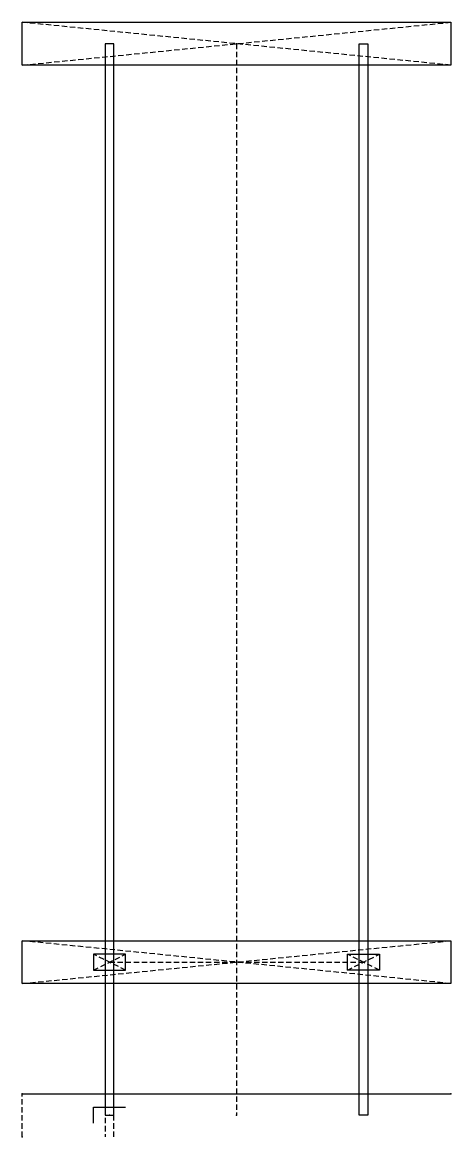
# Model space of a CAD drawing. Header units: millimetres. Extents: x -20 to 20, y -2 to 102.
import ezdxf

# ---------------------------------------------------------------- set-up
doc = ezdxf.new("R2010")
doc.units = ezdxf.units.MM
doc.linetypes.add('DASHED', pattern=[0.75, 0.5, -0.25])
doc.layers.get('0').update_dxf_attribs({"linetype": 'CONTINUOUS'})
doc.layers.add('1', color=7, linetype='DASHED')

msp = doc.modelspace()

# ---------------------------------------------------------------- linework, layer by layer
for p, q in [((-20, 2), (20, 2)), ((-13.35, -0.75), (-13.35, 0.75)), ((-13.35, 0.75), (-10.35, 0.75))]:
    msp.add_line(p, q)
for points in [[(20, 98), (-20, 98), (-20, 102), (20, 102)], [(-12.25, 0), (-11.45, 0), (-11.45, 100), (-12.25, 100)], [(12.25, 0), (11.45, 0), (11.45, 100), (12.25, 100)], [(20, 12.29), (-20, 12.29), (-20, 16.29), (20, 16.29)], [(-13.35, 13.54), (-10.35, 13.54), (-10.35, 15.04), (-13.35, 15.04)], [(13.35, 13.54), (10.35, 13.54), (10.35, 15.04), (13.35, 15.04)]]:
    msp.add_lwpolyline(points, close=True)
for p in [(0, 100), (-11.85, 14.29), (0, 14.29), (11.85, 14.29), (-20, 2), (20, 2), (-11.85, 0), (0, 0), (0, 0), (-20, -2)]:
    msp.add_point(p)
at = {"layer": '1'}
for p, q in [((20, 98), (-20, 102)), ((-20, 98), (20, 102)), ((0, 100), (0, 0)), ((20, 12.29), (-20, 16.29)), ((-20, 12.29), (20, 16.29)), ((-13.35, 13.54), (-10.35, 15.04)), ((-10.35, 13.54), (-13.35, 15.04)), ((13.35, 13.54), (10.35, 15.04)), ((10.35, 13.54), (13.35, 15.04)), ((-11.85, 14.29), (11.85, 14.29)), ((-20, -2), (-20, 2)), ((-12.25, 2), (-12.25, -2)), ((-11.45, -2), (-11.45, 2))]:
    msp.add_line(p, q, dxfattribs=at)

doc.saveas('drawing.dxf')
